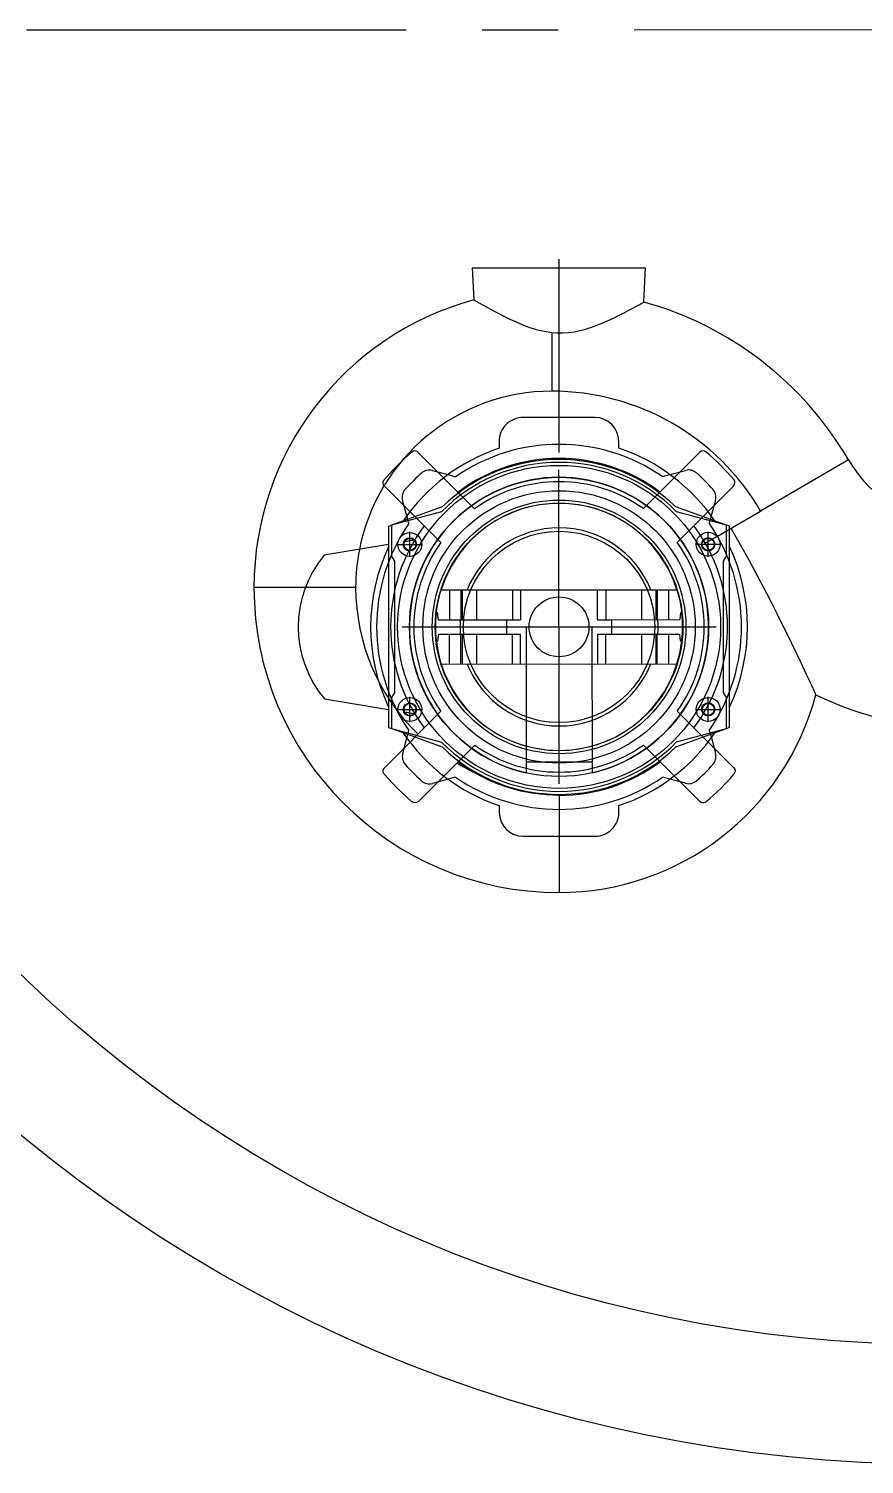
# Model space of a CAD drawing. Header units: millimetres. Extents: x 20530103 to 31271019, y 32092698 to 33532929.
# Drawn here: x 26145079 to 26145778, y 33007586 to 33008786 of the extents above; entities that cross this region are included whole.
import ezdxf

# ---------------------------------------------------------------- set-up
doc = ezdxf.new("R2010")
doc.units = ezdxf.units.MM
doc.linetypes.add('осевая', pattern=[50.8, 31.75, -6.35, 6.35, -6.35])

msp = doc.modelspace()

# ---------------------------------------------------------------- linework, layer by layer
at = {"color": 1, "linetype": 'осевая', "lineweight": 25, "ltscale": 10}
msp.add_line((26141013.1971, 33008783.6781), (26146937.3495, 33008785.9873), dxfattribs=at)
for p, q in [((26145449.8423, 33008586.3212), (26145594.8423, 33008586.3777)), ((26145449.8423, 33008586.3212), (26145451.2509, 33008559.6432)), ((26145522.3395, 33008593.6995), (26145522.4025, 33008431.9995)), ((26145593.3586, 33008557.8535), (26145594.8423, 33008586.3777)), ((26145516.3634, 33008532.405), (26145516.3825, 33008483.3471)), ((26145552.391, 33008461.3612), (26145492.3911, 33008461.3378)), ((26145472.3988, 33008441.33), (26145472.4011, 33008435.6827)), ((26145572.401, 33008435.7217), (26145572.3988, 33008441.369)), ((26145451.9221, 33008385.1049), (26145404.8005, 33008432.1898)), ((26145640.0043, 33008432.2815), (26145592.9194, 33008385.1599)), ((26145416.6268, 33008417.0553), (26145429.6211, 33008413.5789)), ((26145522.5104, 33008155.0995), (26145522.4081, 33008417.5995)), ((26145615.1982, 33008413.6512), (26145628.1898, 33008417.1377)), ((26145764.3249, 33008426.0281), (26145690.9158, 33008383.1784)), ((26145376.5272, 33008403.8945), (26145423.6488, 33008356.8096)), ((26145429.6211, 33008413.5789), (26145435.8957, 33008411.9002)), ((26145608.9249, 33008411.9677), (26145615.1982, 33008413.6512)), ((26145668.2996, 33008404.0083), (26145621.2147, 33008356.8867)), ((26145395.1575, 33008379.0884), (26145391.671, 33008392.08)), ((26145653.1651, 33008392.182), (26145649.6887, 33008379.1876)), ((26145424.163, 33008382.4957), (26145382.4261, 33008371.2949)), ((26145424.7738, 33008386.6368), (26145383.3641, 33008371.5466)), ((26145661.488, 33008371.655), (26145620.0665, 33008386.7129)), ((26145662.4261, 33008371.404), (26145620.6805, 33008382.5723)), ((26145664.9274, 33008368.0087), (26145690.9158, 33008383.1784)), ((26145382.4262, 33008371.2048), (26145379.9265, 33008370.2939)), ((26145379.9265, 33008370.2939), (26145379.992, 33008202.2939)), ((26145382.4261, 33008371.2949), (26145382.4363, 33008345.2949)), ((26145383.3641, 33008371.5466), (26145382.4262, 33008371.2048)), ((26145396.8411, 33008372.8152), (26145395.1575, 33008379.0884)), ((26145649.6887, 33008379.1876), (26145648.01, 33008372.9131)), ((26145654.8127, 33008362.1045), (26145664.9274, 33008368.0087)), ((26145662.4262, 33008371.314), (26145661.488, 33008371.655)), ((26145662.4363, 33008345.404), (26145662.4261, 33008371.404)), ((26145664.9265, 33008370.405), (26145662.4262, 33008371.314)), ((26145664.992, 33008202.405), (26145664.9265, 33008370.405)), ((26145401.411, 33008358.7082), (26145393.1902, 33008357.3484)), ((26145397.7559, 33008344.8009), (26145397.7477, 33008365.8009)), ((26145654.6546, 33008362.0123), (26145644.7139, 33008356.2097)), ((26145647.117, 33008344.8981), (26145647.1089, 33008365.8981)), ((26145379.9324, 33008355.1553), (26145326.2359, 33008346.273)), ((26145382.4363, 33008345.2949), (26145384.9378, 33008341.2959)), ((26145387.2518, 33008355.2968), (26145408.2518, 33008355.305)), ((26145636.613, 33008355.394), (26145657.6129, 33008355.4022)), ((26145659.9378, 33008341.4031), (26145662.4363, 33008345.404)), ((26145384.9378, 33008341.2959), (26145384.9807, 33008231.2959)), ((26145659.9807, 33008231.4031), (26145659.9378, 33008341.4031)), ((26145310.4657, 33008319.2668), (26145267.4464, 33008319.2501)), ((26145352.4464, 33008319.2832), (26145310.4657, 33008319.2668)), ((26145423.9084, 33008317.3111), (26145620.9859, 33008317.3879)), ((26145430.8142, 33008317.3138), (26145430.8239, 33008292.3138)), ((26145440.4734, 33008317.3175), (26145440.4832, 33008292.3175)), ((26145441.4472, 33008317.3179), (26145441.4569, 33008292.3179)), ((26145453.4472, 33008317.3226), (26145453.4569, 33008292.3226)), ((26145483.4472, 33008317.3343), (26145483.4569, 33008292.3343)), ((26145490.2184, 33008317.3369), (26145490.2282, 33008292.3369)), ((26145554.6857, 33008292.362), (26145554.6759, 33008317.362)), ((26145561.4472, 33008317.3647), (26145561.4569, 33008292.3647)), ((26145591.4472, 33008317.3764), (26145591.4569, 33008292.3764)), ((26145603.4472, 33008317.381), (26145603.4569, 33008292.381)), ((26145604.4209, 33008317.3814), (26145604.4307, 33008292.3814)), ((26145614.0802, 33008317.3852), (26145614.0899, 33008292.3852)), ((26145391.2093, 33008286.2983), (26145653.7093, 33008286.4006)), ((26145421.5636, 33008292.3101), (26145478.4569, 33008292.3323)), ((26145478.4569, 33008292.3323), (26145490.2282, 33008292.3369)), ((26145478.4569, 33008292.3323), (26145478.4616, 33008280.3323)), ((26145494.9593, 33008286.3388), (26145549.9593, 33008286.3602)), ((26145494.9593, 33008286.3388), (26145495.0068, 33008164.4013)), ((26145549.9593, 33008286.3602), (26145550.0068, 33008164.4227)), ((26145554.6857, 33008292.362), (26145566.4569, 33008292.3666)), ((26145566.4569, 33008292.3666), (26145623.3502, 33008292.3888)), ((26145566.4616, 33008280.3666), (26145566.4569, 33008292.3666)), ((26145421.5683, 33008280.3101), (26145478.4616, 33008280.3323)), ((26145430.8383, 33008255.3138), (26145430.8286, 33008280.3138)), ((26145440.4976, 33008255.3175), (26145440.4879, 33008280.3175)), ((26145441.4616, 33008280.3179), (26145441.4714, 33008255.3179)), ((26145453.4616, 33008280.3226), (26145453.4714, 33008255.3226)), ((26145478.4616, 33008280.3323), (26145490.2328, 33008280.3369)), ((26145483.4714, 33008255.3343), (26145483.4616, 33008280.3343)), ((26145490.2426, 33008255.3369), (26145490.2328, 33008280.3369)), ((26145554.6904, 33008280.362), (26145566.4616, 33008280.3666)), ((26145554.6904, 33008280.362), (26145554.7001, 33008255.362)), ((26145561.4713, 33008255.3647), (26145561.4616, 33008280.3647)), ((26145566.4616, 33008280.3666), (26145623.3549, 33008280.3888)), ((26145591.4616, 33008280.3764), (26145591.4713, 33008255.3764)), ((26145603.4616, 33008280.381), (26145603.4713, 33008255.3811)), ((26145604.4451, 33008255.3814), (26145604.4354, 33008280.3814)), ((26145614.1044, 33008255.3852), (26145614.0946, 33008280.3852)), ((26145423.9326, 33008255.3111), (26145621.0101, 33008255.3879)), ((26145326.2827, 33008226.273), (26145379.9861, 33008217.4325)), ((26145384.9807, 33008231.2959), (26145382.4823, 33008227.2949)), ((26145382.4823, 33008227.2949), (26145382.4924, 33008201.2949)), ((26145397.8097, 33008206.8009), (26145397.8015, 33008227.8009)), ((26145647.1708, 33008206.8981), (26145647.1627, 33008227.8981)), ((26145662.4823, 33008227.4041), (26145659.9807, 33008231.4031)), ((26145662.4924, 33008201.4041), (26145662.4823, 33008227.4041)), ((26145376.6189, 33008168.6907), (26145423.7038, 33008215.8123)), ((26145387.3056, 33008217.2968), (26145408.3056, 33008217.305)), ((26145393.2456, 33008215.2498), (26145401.4675, 33008213.8964)), ((26145621.2697, 33008215.8893), (26145668.3913, 33008168.8044)), ((26145636.6667, 33008217.394), (26145657.6667, 33008217.4022)), ((26145379.992, 33008202.2939), (26145382.4924, 33008201.385)), ((26145382.4924, 33008201.385), (26145383.4306, 33008201.0439)), ((26145382.4924, 33008201.2949), (26145424.238, 33008190.1267)), ((26145383.4306, 33008201.0439), (26145424.852, 33008185.986)), ((26145620.1448, 33008186.0622), (26145661.5544, 33008201.1523)), ((26145620.7555, 33008190.2033), (26145662.4924, 33008201.4041)), ((26145648.0775, 33008199.8838), (26145649.761, 33008193.6105)), ((26145661.5544, 33008201.1523), (26145662.4924, 33008201.4941)), ((26145662.4924, 33008201.4941), (26145664.992, 33008202.405)), ((26145391.7535, 33008180.517), (26145395.2298, 33008193.5113)), ((26145395.2298, 33008193.5113), (26145396.9085, 33008199.7859)), ((26145649.761, 33008193.6105), (26145653.2475, 33008180.6189)), ((26145451.9991, 33008187.539), (26145404.9142, 33008140.4174)), ((26145640.1181, 33008140.5091), (26145592.9964, 33008187.594)), ((26145495.0033, 33008173.4899), (26145550.0033, 33008173.5113)), ((26145429.7203, 33008159.0477), (26145416.7287, 33008155.5612)), ((26145435.9936, 33008160.7313), (26145429.7203, 33008159.0477)), ((26145615.2974, 33008159.1201), (26145609.0229, 33008160.7987)), ((26145628.2918, 33008155.6437), (26145615.2974, 33008159.1201)), ((26145522.5142, 33008145.5209), (26145522.5275, 33008111.3495)), ((26145472.5175, 33008136.9772), (26145472.5197, 33008131.33)), ((26145572.5197, 33008131.369), (26145572.5175, 33008137.0162)), ((26145492.5275, 33008111.3378), (26145552.5275, 33008111.3612)), ((26145522.5275, 33008111.3495), (26145522.5458, 33008064.3495))]:
    msp.add_line(p, q)
for points in [[(26145451.25, 33008559.6603), (26145451.4082, 33008559.5703), (26145452.0026, 33008559.2322), (26145454.1662, 33008558.0059), (26145455.7905, 33008557.09), (26145457.7567, 33008555.9876), (26145462.6819, 33008553.2605), (26145468.8775, 33008549.9182), (26145472.6927, 33008547.9222), (26145476.8073, 33008545.8353), (26145481.2567, 33008543.6701), (26145485.9833, 33008541.4946), (26145491.4416, 33008539.1749), (26145497.2193, 33008536.99), (26145503.4242, 33008535.0141), (26145509.9582, 33008533.4197), (26145516.3634, 33008532.405)], [(26145516.3634, 33008532.405), (26145520.933, 33008532.0449), (26145525.6046, 33008532.0077), (26145530.2962, 33008532.3054), (26145535.0077, 33008532.9314), (26145543.7468, 33008534.8914), (26145552.1687, 33008537.6258), (26145557.6856, 33008539.7843), (26145562.9454, 33008542.0626), (26145567.9945, 33008544.4178), (26145572.7268, 33008546.749), (26145576.9302, 33008548.903), (26145580.7702, 33008550.9283), (26145584.2574, 33008552.8076), (26145587.268, 33008554.4565), (26145589.4267, 33008555.6519), (26145591.1497, 33008556.6131), (26145592.4193, 33008557.325), (26145593.1628, 33008557.7433), (26145593.3586, 33008557.8535), (26145593.3586, 33008557.8535)], [(26145376.2935, 33008409.2989), (26145383.2734, 33008417.1482), (26145390.6975, 33008424.624)], [(26145376.1682, 33008404.306), (26145375.7504, 33008404.989), (26145375.3794, 33008406.279), (26145375.4561, 33008407.6198), (26145375.9724, 33008408.8598), (26145376.2935, 33008409.2989)], [(26145666.1712, 33008368.7347), (26145673.8349, 33008355.3), (26145681.3382, 33008341.7733), (26145688.6973, 33008328.1354), (26145695.8841, 33008314.4566), (26145700.2587, 33008305.9565), (26145704.5518, 33008297.4883), (26145708.7726, 33008289.0424), (26145712.8866, 33008280.6983), (26145716.8106, 33008272.6391), (26145720.5825, 33008264.8026), (26145724.2161, 33008257.1731), (26145727.5974, 33008250.0049), (26145729.3089, 33008246.3524), (26145730.9013, 33008242.9396), (26145732.3653, 33008239.7899), (26145733.6718, 33008236.9695), (26145734.7697, 33008234.5927), (26145735.6778, 33008232.622), (26145736.3782, 33008231.0993), (26145736.8492, 33008230.074), (26145737.046, 33008229.6451), (26145737.0773, 33008229.577)], [(26145419.7242, 33008297.1383), (26145421.0555, 33008306.0512), (26145423.1584, 33008314.8141), (26145423.9084, 33008317.3111)], [(26145620.9859, 33008317.3879), (26145623.3162, 33008308.6826), (26145624.8789, 33008299.8074), (26145625.1859, 33008297.2184)], [(26145421.5636, 33008292.3101), (26145421.2172, 33008295.999), (26145421.0157, 33008297.1641), (26145420.7449, 33008298.111), (26145420.5332, 33008298.4671), (26145420.3014, 33008298.5211), (26145420.1004, 33008298.2946), (26145419.84, 33008297.6055), (26145419.7242, 33008297.1383)], [(26145625.1859, 33008297.2184), (26145625.1702, 33008297.2877), (26145624.8791, 33008298.2343), (26145624.6615, 33008298.565), (26145624.4263, 33008298.5874), (26145624.2272, 33008298.3284), (26145623.9797, 33008297.6098), (26145623.6727, 33008295.926), (26145623.3502, 33008292.3888)], [(26145421.5683, 33008280.3101), (26145421.2247, 33008276.621), (26145421.0241, 33008275.4557), (26145420.7541, 33008274.5086), (26145420.5427, 33008274.1524), (26145420.3109, 33008274.0982), (26145420.1097, 33008274.3246), (26145419.8488, 33008275.0135), (26145419.7327, 33008275.4806)], [(26145419.7327, 33008275.4806), (26145421.0708, 33008266.5687), (26145423.1807, 33008257.8074), (26145423.9326, 33008255.3111)], [(26145621.0101, 33008255.3879), (26145623.3336, 33008264.095), (26145624.8893, 33008272.9714), (26145625.1943, 33008275.5607)], [(26145625.1943, 33008275.5607), (26145625.1787, 33008275.4913), (26145624.8884, 33008274.5445), (26145624.671, 33008274.2136), (26145624.4358, 33008274.191), (26145624.2365, 33008274.4499), (26145623.9885, 33008275.1683), (26145623.6802, 33008276.8518), (26145623.3549, 33008280.3888)], [(26145376.3894, 33008163.2861), (26145375.7485, 33008164.3433), (26145375.4651, 33008165.4988), (26145375.5434, 33008166.7298), (26145376.0589, 33008167.9873), (26145376.6189, 33008168.6907)], [(26145522.5142, 33008145.5209), (26145511.8891, 33008145.919), (26145501.2636, 33008147.1284), (26145490.5736, 33008149.1854), (26145480.0118, 33008152.0827), (26145472.4106, 33008154.7306), (26145464.9489, 33008157.819), (26145457.6043, 33008161.3666), (26145450.4531, 33008165.3463)], [(26145668.3913, 33008168.8044), (26145669.2921, 33008167.4243), (26145669.5636, 33008166.0287), (26145669.3958, 33008164.8271), (26145668.9424, 33008163.8334), (26145668.625, 33008163.4)], [(26145399.5098, 33008140.1837), (26145387.4959, 33008151.1982), (26145376.3894, 33008163.2861)], [(26145404.9142, 33008140.4174), (26145403.4139, 33008139.4721), (26145402.0899, 33008139.2448), (26145400.6839, 33008139.498), (26145399.6911, 33008140.0399), (26145399.5098, 33008140.1837)], [(26145645.5226, 33008140.2796), (26145644.5676, 33008139.6824), (26145643.5353, 33008139.3824), (26145642.4421, 33008139.3704), (26145641.242, 33008139.7195), (26145640.1181, 33008140.5091)]]:
    msp.add_lwpolyline(points)
at = {"ltscale": 10}
msp.add_circle((26145837.3496, 33008786.4723), 1200, dxfattribs=at)
at = {"lineweight": 30}
msp.add_circle((26145837.3496, 33008786.4723), 1100, dxfattribs=at)
for centre, radius in [((26145522.4593, 33008286.3495), 135), ((26145522.4593, 33008286.3495), 125), ((26145522.4593, 33008286.3495), 113.85), ((26145522.4593, 33008286.3495), 106), ((26145522.4593, 33008286.3495), 103.5), ((26145397.7518, 33008355.3009), 10), ((26145397.7518, 33008355.3009), 5.5), ((26145397.7518, 33008355.3009), 5), ((26145522.4593, 33008286.3495), 80), ((26145647.113, 33008355.3981), 10), ((26145647.113, 33008355.3981), 5.5), ((26145647.113, 33008355.3981), 5), ((26145522.4593, 33008286.3495), 25), ((26145397.8056, 33008217.3009), 10), ((26145647.1667, 33008217.3981), 10), ((26145397.8056, 33008217.3009), 5.5), ((26145397.8056, 33008217.3009), 5), ((26145647.1667, 33008217.3981), 5.5), ((26145647.1667, 33008217.3981), 5)]:
    msp.add_circle(centre, radius)
for centre, radius, start, end in [((26145516.4464, 33008319.3471), 249, 105.1737055, 180.0223338), ((26145516.4612, 33008281.3471), 287, 30.2726229, 74.4588696), ((26145516.4464, 33008319.3471), 164, 90.0223337, 168.8280758), ((26145516.4612, 33008281.3471), 202, 30.2726229, 90.0223337), ((26145492.3988, 33008441.3378), 20, 90.0223337, 180.0223338), ((26145552.3988, 33008441.3612), 20, 0.0223338, 90.0223337), ((26145522.4593, 33008286.3495), 191, 130.1140201, 133.6184109), ((26145522.4593, 33008286.3495), 157.5, 108.5317385, 145.8661551), ((26145401.9731, 33008429.3603), 4, 45.0223336, 130.1140201), ((26145522.4593, 33008286.3495), 152.5, 55.4595386, 124.585129), ((26145522.4593, 33008286.3495), 157.5, 34.1785129, 71.5129288), ((26145642.8339, 33008429.4542), 4, 49.9306475, 135.0223339), ((26145522.4593, 33008286.3495), 191, 40.1140199, 49.9306475), ((26145414.0423, 33008407.395), 10, 75.0223339, 131.8498468), ((26145522.4593, 33008286.3495), 137.5, 44.4111479, 135.6335198), ((26145522.4593, 33008286.3495), 140, 45.7976203, 134.2470472), ((26145522.4593, 33008286.3495), 140.8071, 53.1881435, 126.8565244), ((26145630.7818, 33008407.4795), 10, 48.1948022, 105.0223338), ((26145859.3249, 33008481.4808), 110, 210.2726229, 270.0223337), ((26145379.3546, 33008406.7241), 4, 217.1934596, 225.0223336), ((26145522.4593, 33008286.3495), 172.5, 131.8498646, 138.1948021), ((26145522.4593, 33008286.3495), 125, 282.7313663, 257.3133007), ((26145522.4593, 33008286.3495), 121.3595, 54.5079256, 125.5367421), ((26145522.4593, 33008286.3495), 172.5, 41.8498657, 48.1948022), ((26145665.4701, 33008406.8356), 4, 315.0223339, 40.1140199), ((26145401.3292, 33008394.672), 10, 138.1948021, 195.0223338), ((26145643.5048, 33008394.7664), 10, 345.0223341, 41.8498657), ((26145522.4593, 33008286.3495), 103.3, 17.4857515, 162.5589162), ((26145522.4593, 33008286.3495), 152.5, 145.4595384, 214.5851293), ((26145522.4593, 33008286.3495), 140.8071, 143.1881435, 216.8565244), ((26145522.4593, 33008286.3495), 82.8, 22.0093287, 158.0353387), ((26145522.4593, 33008286.3495), 140.8071, 29.7450596, 36.8565244), ((26145522.4593, 33008286.3495), 152.5, 325.4595384, 34.5851293), ((26145522.4593, 33008286.3495), 121.3595, 144.5079256, 215.536742), ((26145522.4593, 33008286.3495), 121.3595, 324.5079256, 35.536742), ((26145522.4593, 33008286.3495), 140.8286, 323.1868876, 29.7451398), ((26145397.9281, 33008286.3009), 93.4688, 140.086793, 219.9578743), ((26145516.4464, 33008319.3471), 164, 168.8280758, 180.0223338), ((26145522.4593, 33008286.3495), 157.5, 154.8135683, 205.2310992), ((26145522.4593, 33008286.3495), 157.5, 334.8135683, 25.2310992), ((26145522.4464, 33008319.3495), 255, 180.0223338, 270.0223337), ((26145522.4464, 33008319.3495), 170, 180.0223338, 226.1462537), ((26145522.4593, 33008286.3495), 103.3, 174.0050038, 186.0396637), ((26145522.4593, 33008286.3495), 103.3, 354.0050038, 6.0396637), ((26145522.4593, 33008286.3495), 82.8, 175.8668234, 184.1778444), ((26145522.4593, 33008286.3495), 82.8, 355.8668234, 4.1778444), ((26145522.4593, 33008286.3495), 103.3, 197.4857515, 342.5589162), ((26145522.4593, 33008286.3495), 82.8, 202.0093287, 338.0353387), ((26145522.4593, 33008286.3495), 222, 270.0223337, 345.1938277), ((26145859.3249, 33008481.4808), 280, 244.1044064, 270.0223337), ((26145522.4593, 33008286.3495), 157.5, 214.1785129, 251.5129288), ((26145522.4593, 33008286.3495), 137.5, 224.4111479, 315.6335198), ((26145522.4593, 33008286.3495), 157.5, 288.5317385, 325.8661551), ((26145401.4137, 33008177.9326), 10, 165.0223341, 221.8498657), ((26145522.4593, 33008286.3495), 140, 225.7976203, 314.2470472), ((26145522.4593, 33008286.3495), 121.3595, 234.5079256, 305.5367421), ((26145643.5893, 33008178.027), 10, 318.1948021, 15.0223338), ((26145522.4593, 33008286.3495), 172.5, 221.8498657, 228.1948022), ((26145522.4464, 33008319.3495), 170, 239.7905248, 244.9448921), ((26145522.4593, 33008286.3495), 140.8071, 233.1881435, 239.2441204), ((26145522.4593, 33008286.3495), 140.8286, 270.0223337, 306.8577803), ((26145522.4593, 33008286.3495), 172.5, 311.8498646, 318.1948021), ((26145414.1367, 33008165.2195), 10, 228.1948022, 285.0223338), ((26145522.4593, 33008286.3495), 152.5, 235.4595386, 304.585129), ((26145630.8762, 33008165.3039), 10, 255.0223339, 311.8498468), ((26145522.4593, 33008286.3495), 191, 310.1140208, 319.9306479), ((26145492.5197, 33008131.3378), 20, 180.0223338, 270.0223337), ((26145552.5197, 33008131.3612), 20, 270.0223337, 0.0223344)]:
    msp.add_arc(centre, radius, start, end)
for p in [(26145522.4593, 33008286.3495), (26145522.4593, 33008286.3495, 298.5), (26145522.4593, 33008286.3495, 3), (26145522.4593, 33008286.3495, 406), (26145522.4593, 33008286.3495, 294), (26145522.4593, 33008286.3495, 675), (26145522.4593, 33008286.3495, 406)]:
    msp.add_point(p)

doc.saveas('drawing.dxf')
